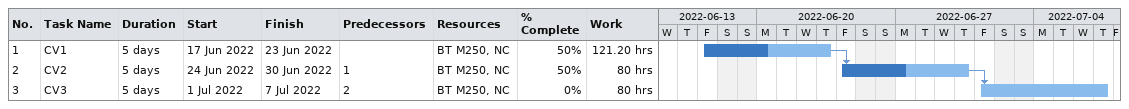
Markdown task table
| ID | Task | Duration | Start | Finish | Predecessors | Resources | % complete | Work (h) |
|---|---|---|---|---|---|---|---|---|
| 1 | CV1 | 5d | 2022-06-17 | 2022-06-23 |  | BT M250, NC | 50 | 121.20 |
| 2 | CV2 | 5d | 2022-06-24 | 2022-06-30 | 1 | BT M250, NC | 50 | 80 |
| 3 | CV3 | 5d | 2022-07-01 | 2022-07-07 | 2 | BT M250, NC | 0 | 80 |
